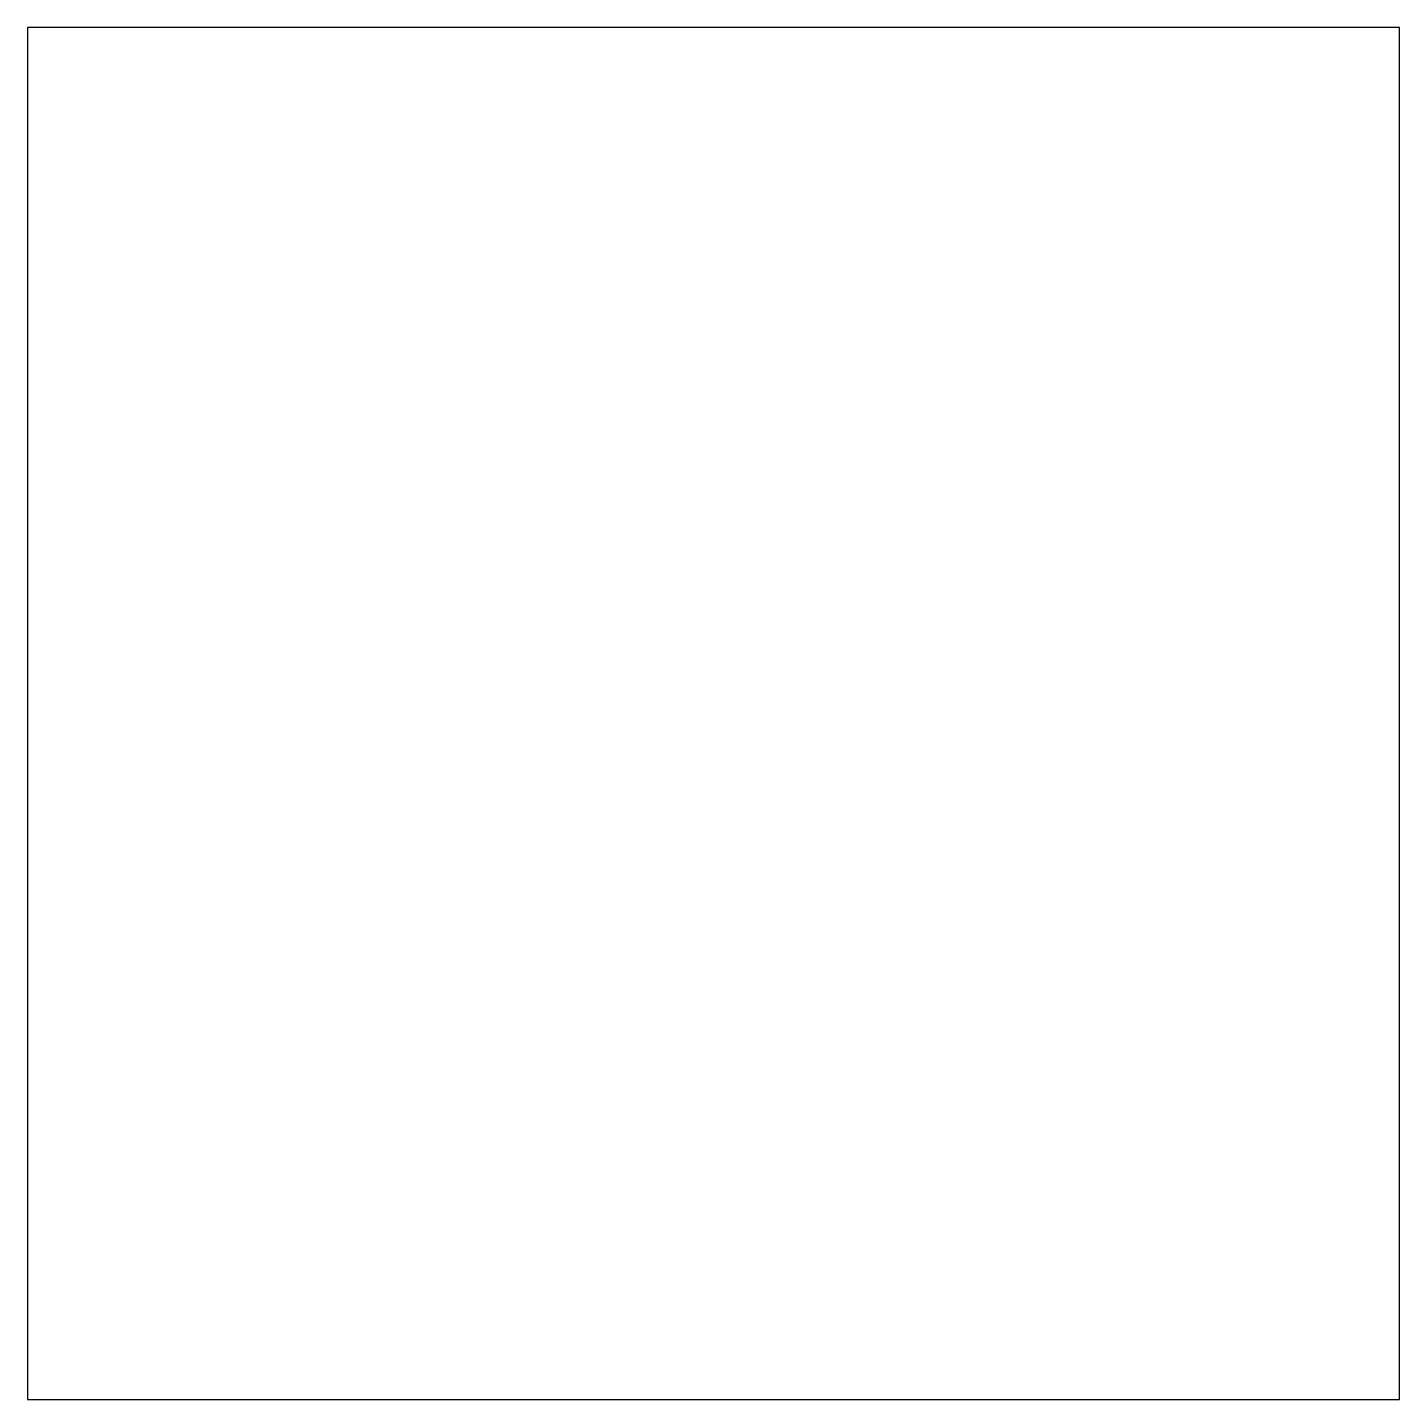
# Model space of a CAD drawing. Extents: x 0 to 390, y 0 to 390.
import ezdxf

# ---------------------------------------------------------------- set-up
doc = ezdxf.new("R2010")
doc.units = 0
doc.layers.add('C252', color=252, linetype='CONTINUOUS')

msp = doc.modelspace()

# ---------------------------------------------------------------- linework, layer by layer
at = {"layer": 'C252'}
for points in [[(0, 390)], [(0, 390), (0, 0), (390, 0), (390, 390), (0, 390)]]:
    msp.add_lwpolyline(points, dxfattribs=at)

doc.saveas('drawing.dxf')
